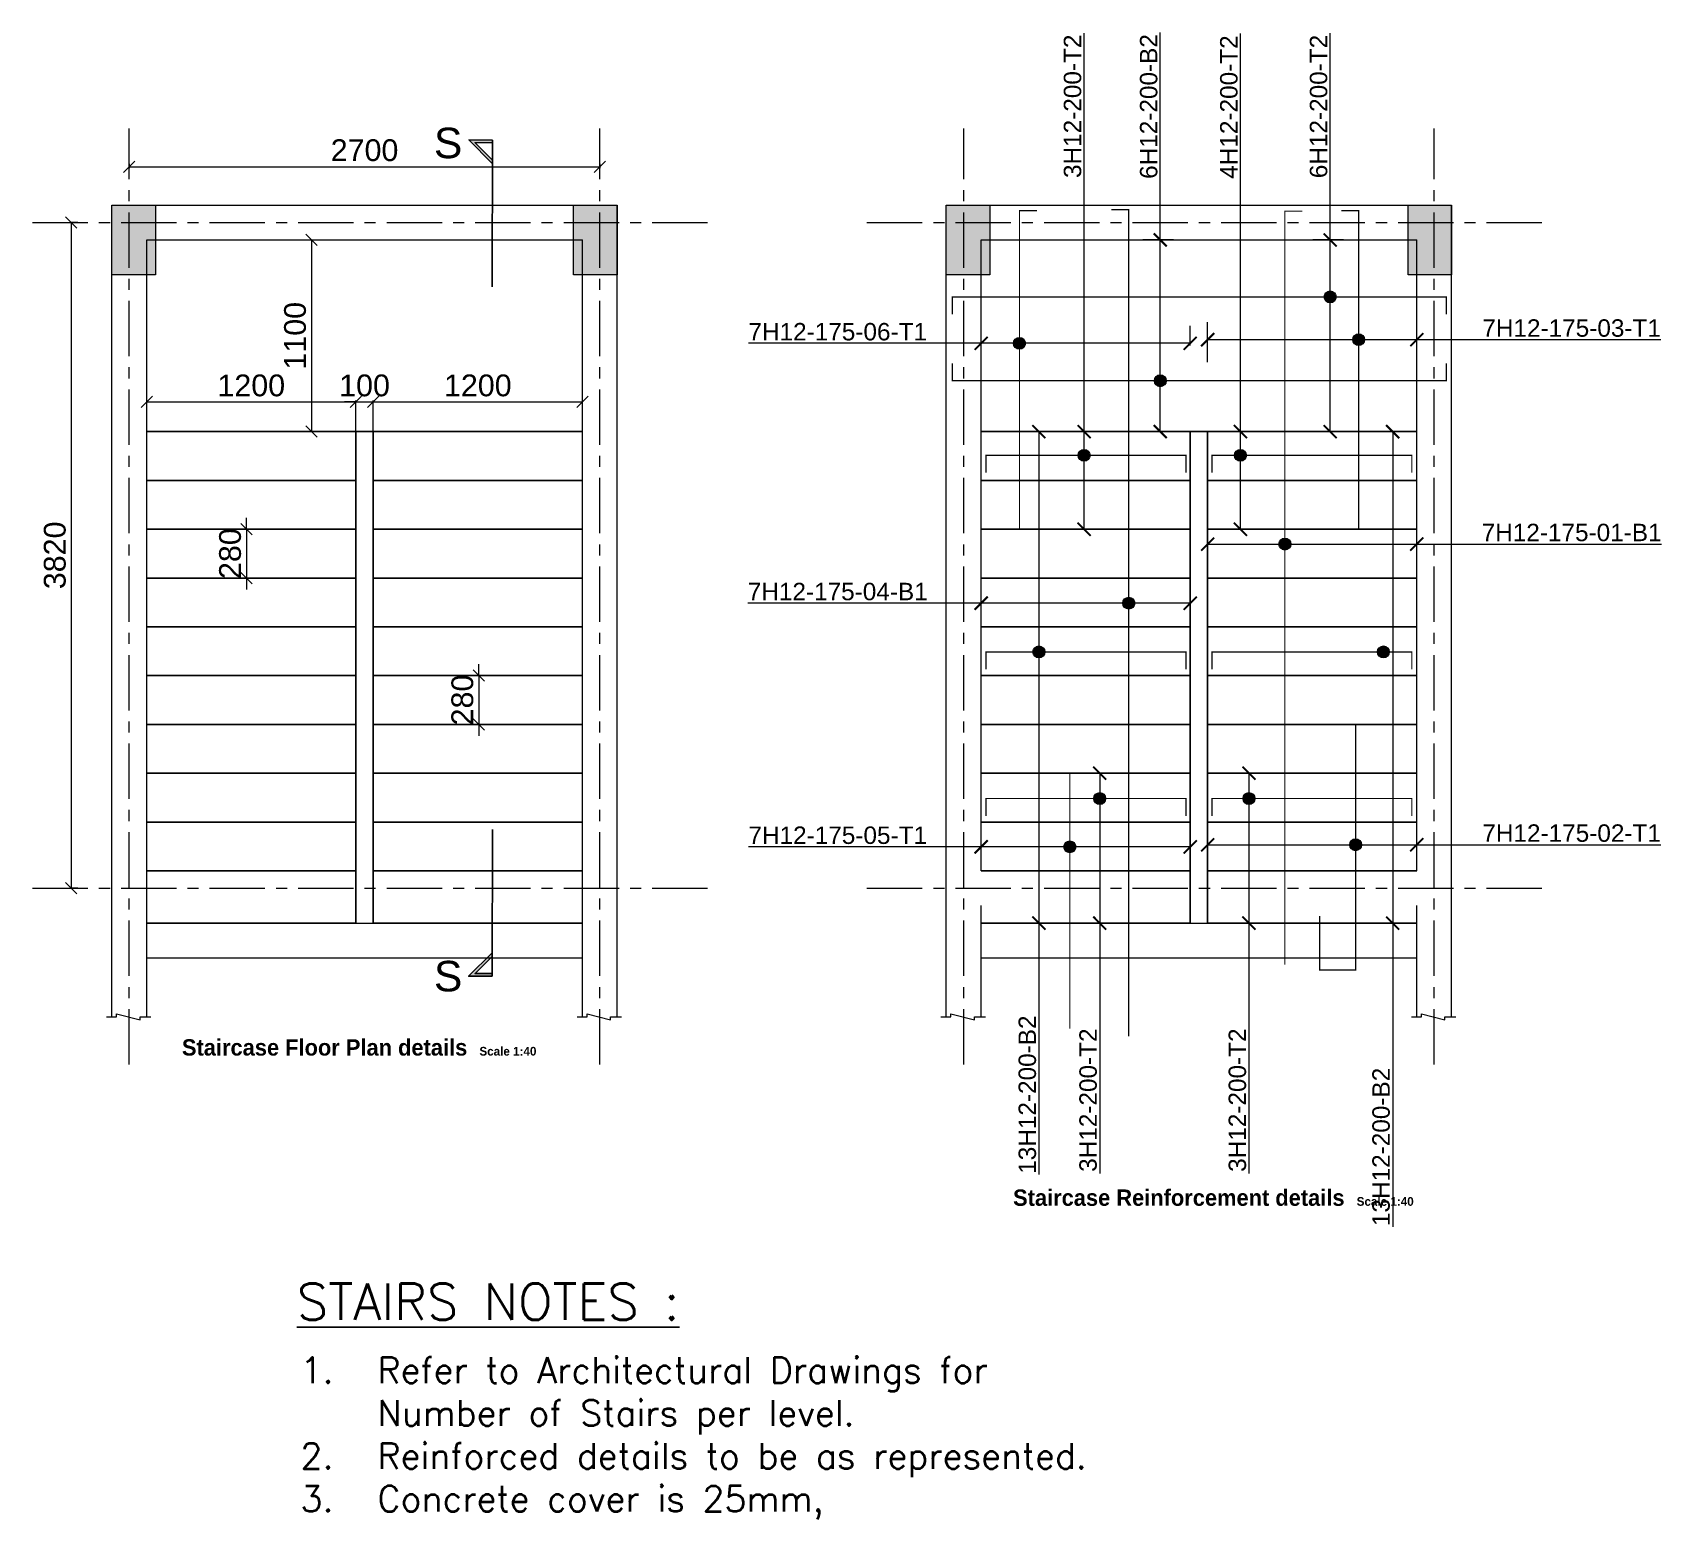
# Model space of a CAD drawing. Header units: inches. Extents: x 8090494 to 8126317, y -6397372 to -6376362.
# Drawn here: x 8116970 to 8126317, y -6395606 to -6387074 of the extents above; entities that cross this region are included whole.
import ezdxf

# ---------------------------------------------------------------- set-up
doc = ezdxf.new("R2010")
doc.units = ezdxf.units.IN
doc.header["$MEASUREMENT"] = 0
doc.linetypes.add('CENTER', pattern=[50.8, 31.75, -6.35, 6.35, -6.35])
doc.linetypes.add('CENTER2', pattern=[28.575, 19.05, -3.175, 3.175, -3.175])
doc.layers.add('02', color=3, linetype='Continuous')
for name, color, linetype, lineweight in [('Axis', 251, 'CENTER2', 0), ('Beam', 4, 'Continuous', 20), ('Column', 1, 'Continuous', 0), ('Dim', 5, 'Continuous', 0), ('Foundation', 7, 'Continuous', 25), ('Lebeling', 4, 'Continuous', 15), ('Reinforcement', 3, 'Continuous', 35), ('Text', 2, 'Continuous', 15), ('Walling', 2, 'Continuous', 25)]:
    doc.layers.add(name, color=color, linetype=linetype, lineweight=lineweight)
doc.styles.add('Arial', font='arial.ttf')
doc.styles.add('beams', font='sanss___.ttf', dxfattribs={"height": 100})
doc.styles.add('RD', font='ROMANS.SHX')
doc.styles.get("Standard").update_dxf_attribs({"font": 'arial.ttf'})
doc.styles.add('TIS', font='cordia.shx', dxfattribs={"width": 0.8})
doc.dimstyles.new('100', dxfattribs={"dimtxt": 175, "dimasz": 110, "dimexe": 100, "dimexo": 50, "dimgap": 75, "dimtad": 1, "dimdec": 0, "dimzin": 0, "dimdsep": 46, "dimtxsty": 'Arial', "dimcen": 0.09, "dimclrd": 7, "dimclre": 7, "dimclrt": 7, "dimadec": 0, "dimazin": 0, "dimtfac": 1, "dimtdec": 0, "dimtofl": 0, "dimtmove": 0, "dimatfit": 3, "dimfxl": 1, "dimtolj": 1, "dimtzin": 0, "dimlwd": 13, "dimlwe": 13, "dimarcsym": 0})
doc.dimstyles.new('A- BOLT', dxfattribs={"dimtxt": 28, "dimasz": 20, "dimexe": 8, "dimexo": 4, "dimgap": 5, "dimtad": 1, "dimdec": 0, "dimzin": 9, "dimtxsty": 'TIS', "dimcen": 2.5, "dimclrd": 5, "dimclre": 5, "dimclrt": 34, "dimadec": 0, "dimazin": 0, "dimtfac": 1, "dimtdec": 0, "dimtix": 1, "dimtmove": 0, "dimatfit": 3, "dimfxl": 1, "dimarcsym": 0})

# ---------------------------------------------------------------- blocks, each defined once
blk = doc.blocks.new('_OBLIQUE')
at = {"color": 0, "linetype": 'ByBlock'}
blk.add_line((-0.5, -0.5), (0.5, 0.5), dxfattribs=at)
blk = doc.blocks.new('*D229')
at = {"layer": 'Defpoints', "color": 0, "transparency": 16777216}
for p in [(8118526.4, -6388263.9), (8118526.4, -6389363.9), (8118570.1, -6389363.9)]:
    blk.add_point(p, dxfattribs=at)
at = {"layer": 'Dim', "color": 252, "lineweight": 5, "transparency": 16777216}
for p, q in [((8118530.4, -6388263.9), (8118578.1, -6388263.9)), ((8118570.1, -6388263.9), (8118570.1, -6389363.9)), ((8118530.4, -6389363.9), (8118578.1, -6389363.9))]:
    blk.add_line(p, q, dxfattribs=at)
at = {"layer": 'Dim', "color": 252, "lineweight": 5, "transparency": 16777216, "xscale": 65, "yscale": 65, "zscale": 65}
for p, rotation in [((8118570.1, -6388263.9), 90), ((8118570.1, -6389363.9), 270)]:
    blk.add_blockref('_OBLIQUE', p, dxfattribs=dict(at, rotation=rotation))
at = {"layer": 'Dim', "color": 156, "lineweight": 15, "transparency": 16777216, "insert": (8118476.3, -6388813.9), "char_height": 125, "attachment_point": 5, "rotation": 90}
blk.add_mtext('1100', dxfattribs=at)
blk = doc.blocks.new('*D253')
at = {"layer": 'Defpoints', "color": 0, "transparency": 16777216}
for p in [(8117524.6, -6387822.7), (8120224.6, -6387822.7), (8120224.6, -6387843.7)]:
    blk.add_point(p, dxfattribs=at)
at = {"layer": 'Dim', "color": 252, "lineweight": 5, "transparency": 16777216}
for p, q in [((8117524.6, -6387826.7), (8117524.6, -6387851.7)), ((8117524.6, -6387843.7), (8120224.6, -6387843.7)), ((8120224.6, -6387826.7), (8120224.6, -6387851.7))]:
    blk.add_line(p, q, dxfattribs=at)
at = {"layer": 'Dim', "color": 252, "lineweight": 5, "transparency": 16777216, "xscale": 65, "yscale": 65, "zscale": 65, "rotation": 180}
blk.add_blockref('_OBLIQUE', (8117524.6, -6387843.7), dxfattribs=at)
at = {"layer": 'Dim', "color": 252, "lineweight": 5, "transparency": 16777216, "xscale": 65, "yscale": 65, "zscale": 65}
blk.add_blockref('_OBLIQUE', (8120224.6, -6387843.7), dxfattribs=at)
at = {"layer": 'Dim', "color": 156, "lineweight": 15, "transparency": 16777216, "insert": (8118874.6, -6387749.8), "char_height": 125, "attachment_point": 5}
blk.add_mtext('2700', dxfattribs=at)
blk = doc.blocks.new('*D254')
at = {"layer": 'Defpoints', "color": 0, "transparency": 16777216}
for p in [(8117233.6, -6388163.9), (8117191.6, -6391983.9), (8117233.6, -6391983.9)]:
    blk.add_point(p, dxfattribs=at)
at = {"layer": 'Dim', "color": 252, "lineweight": 5, "transparency": 16777216}
for p, q in [((8117229.6, -6388163.9), (8117183.6, -6388163.9)), ((8117191.6, -6388163.9), (8117191.6, -6391983.9)), ((8117229.6, -6391983.9), (8117183.6, -6391983.9))]:
    blk.add_line(p, q, dxfattribs=at)
at = {"layer": 'Dim', "color": 252, "lineweight": 5, "transparency": 16777216, "xscale": 65, "yscale": 65, "zscale": 65}
for p, rotation in [((8117191.6, -6388163.9), 90), ((8117191.6, -6391983.9), 270)]:
    blk.add_blockref('_OBLIQUE', p, dxfattribs=dict(at, rotation=rotation))
at = {"layer": 'Dim', "color": 156, "lineweight": 15, "transparency": 16777216, "insert": (8117097.7, -6390073.9), "char_height": 125, "attachment_point": 5, "rotation": 90}
blk.add_mtext('3820', dxfattribs=at)
blk = doc.blocks.new('*D255')
at = {"layer": 'Defpoints', "color": 0, "transparency": 16777216}
for p in [(8118224.6, -6389923.9), (8118197.3, -6390203.9), (8118224.6, -6390203.9)]:
    blk.add_point(p, dxfattribs=at)
at = {"layer": 'Dim', "color": 252, "lineweight": 5, "transparency": 16777216}
for p, q in [((8118220.6, -6389923.9), (8118189.3, -6389923.9)), ((8118197.3, -6389923.9), (8118197.3, -6389858.9)), ((8118197.3, -6389923.9), (8118197.3, -6390203.9)), ((8118220.6, -6390203.9), (8118189.3, -6390203.9)), ((8118197.3, -6390203.9), (8118197.3, -6390268.9))]:
    blk.add_line(p, q, dxfattribs=at)
at = {"layer": 'Dim', "color": 252, "lineweight": 5, "transparency": 16777216, "xscale": 65, "yscale": 65, "zscale": 65}
for p, rotation in [((8118197.3, -6389923.9), 270), ((8118197.3, -6390203.9), 90)]:
    blk.add_blockref('_OBLIQUE', p, dxfattribs=dict(at, rotation=rotation))
at = {"layer": 'Dim', "color": 156, "lineweight": 15, "transparency": 16777216, "insert": (8118103.5, -6390063.9), "char_height": 125, "attachment_point": 5, "rotation": 90}
blk.add_mtext('280', dxfattribs=at)
blk = doc.blocks.new('*D256')
at = {"layer": 'Defpoints', "color": 0, "transparency": 16777216}
for p in [(8119524.6, -6390763.9), (8119524.6, -6391043.9), (8119530.2, -6391043.9)]:
    blk.add_point(p, dxfattribs=at)
at = {"layer": 'Dim', "color": 252, "lineweight": 5, "transparency": 16777216}
for p, q in [((8119528.6, -6390763.9), (8119538.2, -6390763.9)), ((8119530.2, -6390763.9), (8119530.2, -6390698.9)), ((8119530.2, -6390763.9), (8119530.2, -6391043.9)), ((8119528.6, -6391043.9), (8119538.2, -6391043.9)), ((8119530.2, -6391043.9), (8119530.2, -6391108.9))]:
    blk.add_line(p, q, dxfattribs=at)
at = {"layer": 'Dim', "color": 252, "lineweight": 5, "transparency": 16777216, "xscale": 65, "yscale": 65, "zscale": 65}
for p, rotation in [((8119530.2, -6390763.9), 270), ((8119530.2, -6391043.9), 90)]:
    blk.add_blockref('_OBLIQUE', p, dxfattribs=dict(at, rotation=rotation))
at = {"layer": 'Dim', "color": 156, "lineweight": 15, "transparency": 16777216, "insert": (8119436.4, -6390903.9), "char_height": 125, "attachment_point": 5, "rotation": 90}
blk.add_mtext('280', dxfattribs=at)
blk = doc.blocks.new('_ArchTick')
at = {"color": 0, "linetype": 'ByBlock', "const_width": 0.15}
blk.add_lwpolyline([(-0.5, -0.5), (0.5, 0.5)], dxfattribs=at)
blk = doc.blocks.new('*D230')
at = {"layer": 'Defpoints', "color": 0, "transparency": 16777216}
for p in [(8124912.8, -6388836.1), (8123712.8, -6389016.1), (8124912.8, -6389016.1)]:
    blk.add_point(p, dxfattribs=at)
at = {"layer": 'Lebeling', "color": 5, "lineweight": 13, "transparency": 16777216}
for p, q in [((8123712.8, -6388966.1), (8123712.8, -6388736.1)), ((8124912.8, -6388966.1), (8124912.8, -6388736.1)), ((8123712.8, -6388836.1), (8124912.8, -6388836.1)), ((8124912.8, -6388836.1), (8126312.8, -6388836.1))]:
    blk.add_line(p, q, dxfattribs=at)
at = {"layer": 'Lebeling', "color": 5, "lineweight": 13, "transparency": 16777216, "xscale": 75, "yscale": 75, "zscale": 75, "rotation": 180}
blk.add_blockref('_ArchTick', (8123712.8, -6388836.1), dxfattribs=at)
at = {"layer": 'Lebeling', "color": 5, "lineweight": 13, "transparency": 16777216, "xscale": 75, "yscale": 75, "zscale": 75}
blk.add_blockref('_ArchTick', (8124912.8, -6388836.1), dxfattribs=at)
at = {"layer": 'Lebeling', "color": 5, "transparency": 16777216, "insert": (8125801.4, -6388770.1), "char_height": 100, "attachment_point": 5, "style": 'Arial'}
blk.add_mtext('\\A1;7H12-175-03-T1', dxfattribs=at)
blk = doc.blocks.new('*D231')
at = {"layer": 'Defpoints', "color": 0, "transparency": 16777216}
for p in [(8124912.8, -6390009.3), (8123712.8, -6390189.3), (8124912.8, -6390189.3)]:
    blk.add_point(p, dxfattribs=at)
at = {"layer": 'Lebeling', "color": 5, "lineweight": 13, "transparency": 16777216}
for p, q in [((8123712.8, -6390139.3), (8123712.8, -6389909.3)), ((8124912.8, -6390139.3), (8124912.8, -6389909.3)), ((8123712.8, -6390009.3), (8124912.8, -6390009.3)), ((8124912.8, -6390009.3), (8126316.7, -6390009.3))]:
    blk.add_line(p, q, dxfattribs=at)
at = {"layer": 'Lebeling', "color": 5, "lineweight": 13, "transparency": 16777216, "xscale": 75, "yscale": 75, "zscale": 75, "rotation": 180}
blk.add_blockref('_ArchTick', (8123712.8, -6390009.3), dxfattribs=at)
at = {"layer": 'Lebeling', "color": 5, "lineweight": 13, "transparency": 16777216, "xscale": 75, "yscale": 75, "zscale": 75}
blk.add_blockref('_ArchTick', (8124912.8, -6390009.3), dxfattribs=at)
at = {"layer": 'Lebeling', "color": 5, "transparency": 16777216, "insert": (8125801.4, -6389943.2), "char_height": 100, "attachment_point": 5, "style": 'Arial'}
blk.add_mtext('\\A1;7H12-175-01-B1', dxfattribs=at)
blk = doc.blocks.new('*D232')
at = {"layer": 'Defpoints', "color": 0, "transparency": 16777216}
for p in [(8124912.8, -6391734.3), (8123712.8, -6391914.2), (8124912.8, -6391914.2)]:
    blk.add_point(p, dxfattribs=at)
at = {"layer": 'Lebeling', "color": 5, "lineweight": 13, "transparency": 16777216}
for p, q in [((8123712.8, -6391864.2), (8123712.8, -6391634.3)), ((8124912.8, -6391864.2), (8124912.8, -6391634.3)), ((8123712.8, -6391734.3), (8124912.8, -6391734.3)), ((8124912.8, -6391734.3), (8126312.8, -6391734.3))]:
    blk.add_line(p, q, dxfattribs=at)
at = {"layer": 'Lebeling', "color": 5, "lineweight": 13, "transparency": 16777216, "xscale": 75, "yscale": 75, "zscale": 75, "rotation": 180}
blk.add_blockref('_ArchTick', (8123712.8, -6391734.3), dxfattribs=at)
at = {"layer": 'Lebeling', "color": 5, "lineweight": 13, "transparency": 16777216, "xscale": 75, "yscale": 75, "zscale": 75}
blk.add_blockref('_ArchTick', (8124912.8, -6391734.3), dxfattribs=at)
at = {"layer": 'Lebeling', "color": 5, "transparency": 16777216, "insert": (8125801.4, -6391668.2), "char_height": 100, "attachment_point": 5, "style": 'Arial'}
blk.add_mtext('\\A1;7H12-175-02-T1', dxfattribs=at)
blk = doc.blocks.new('*D257')
at = {"layer": 'Defpoints', "color": 0, "transparency": 16777216}
for p in [(8118824.6, -6389193.3), (8117624.6, -6389363.9), (8118824.6, -6389363.9)]:
    blk.add_point(p, dxfattribs=at)
at = {"layer": 'Dim', "color": 252, "lineweight": 5, "transparency": 16777216}
for p, q in [((8117624.6, -6389359.9), (8117624.6, -6389185.3)), ((8117624.6, -6389193.3), (8118824.6, -6389193.3)), ((8118824.6, -6389359.9), (8118824.6, -6389185.3))]:
    blk.add_line(p, q, dxfattribs=at)
at = {"layer": 'Dim', "color": 252, "lineweight": 5, "transparency": 16777216, "xscale": 65, "yscale": 65, "zscale": 65, "rotation": 180}
blk.add_blockref('_OBLIQUE', (8117624.6, -6389193.3), dxfattribs=at)
at = {"layer": 'Dim', "color": 252, "lineweight": 5, "transparency": 16777216, "xscale": 65, "yscale": 65, "zscale": 65}
blk.add_blockref('_OBLIQUE', (8118824.6, -6389193.3), dxfattribs=at)
at = {"layer": 'Dim', "color": 156, "lineweight": 15, "transparency": 16777216, "insert": (8118224.6, -6389099.5), "char_height": 125, "attachment_point": 5}
blk.add_mtext('1200', dxfattribs=at)
blk = doc.blocks.new('*D258')
at = {"layer": 'Defpoints', "color": 0, "transparency": 16777216}
for p in [(8118924.6, -6389193.3), (8118824.6, -6389363.9), (8118924.6, -6389363.9)]:
    blk.add_point(p, dxfattribs=at)
at = {"layer": 'Dim', "color": 252, "lineweight": 5, "transparency": 16777216}
for p, q in [((8118824.6, -6389193.3), (8118759.6, -6389193.3)), ((8118824.6, -6389359.9), (8118824.6, -6389185.3)), ((8118824.6, -6389193.3), (8118924.6, -6389193.3)), ((8118924.6, -6389359.9), (8118924.6, -6389185.3)), ((8118924.6, -6389193.3), (8118989.6, -6389193.3))]:
    blk.add_line(p, q, dxfattribs=at)
at = {"layer": 'Dim', "color": 252, "lineweight": 5, "transparency": 16777216, "xscale": 65, "yscale": 65, "zscale": 65}
blk.add_blockref('_OBLIQUE', (8118824.6, -6389193.3), dxfattribs=at)
at = {"layer": 'Dim', "color": 252, "lineweight": 5, "transparency": 16777216, "xscale": 65, "yscale": 65, "zscale": 65, "rotation": 180}
blk.add_blockref('_OBLIQUE', (8118924.6, -6389193.3), dxfattribs=at)
at = {"layer": 'Dim', "color": 156, "lineweight": 25, "transparency": 16777216, "insert": (8118874.6, -6389099.5), "char_height": 125, "attachment_point": 5}
blk.add_mtext('100', dxfattribs=at)
blk = doc.blocks.new('*D259')
at = {"layer": 'Defpoints', "color": 0, "transparency": 16777216}
for p in [(8120124.6, -6389193.3), (8118924.6, -6389363.9), (8120124.6, -6389363.9)]:
    blk.add_point(p, dxfattribs=at)
at = {"layer": 'Dim', "color": 252, "lineweight": 5, "transparency": 16777216}
for p, q in [((8118924.6, -6389359.9), (8118924.6, -6389185.3)), ((8118924.6, -6389193.3), (8120124.6, -6389193.3)), ((8120124.6, -6389359.9), (8120124.6, -6389185.3))]:
    blk.add_line(p, q, dxfattribs=at)
at = {"layer": 'Dim', "color": 252, "lineweight": 5, "transparency": 16777216, "xscale": 65, "yscale": 65, "zscale": 65, "rotation": 180}
blk.add_blockref('_OBLIQUE', (8118924.6, -6389193.3), dxfattribs=at)
at = {"layer": 'Dim', "color": 252, "lineweight": 5, "transparency": 16777216, "xscale": 65, "yscale": 65, "zscale": 65}
blk.add_blockref('_OBLIQUE', (8120124.6, -6389193.3), dxfattribs=at)
at = {"layer": 'Dim', "color": 156, "lineweight": 25, "transparency": 16777216, "insert": (8119524.6, -6389099.5), "char_height": 125, "attachment_point": 5}
blk.add_mtext('1200', dxfattribs=at)
blk = doc.blocks.new('*D233')
at = {"layer": 'Defpoints', "color": 0, "transparency": 16777216}
for p in [(8122412.8, -6390348.2), (8122412.8, -6390410.6), (8123612.8, -6390410.6)]:
    blk.add_point(p, dxfattribs=at)
at = {"layer": 'Lebeling', "color": 5, "lineweight": 13, "transparency": 16777216}
for p, q in [((8122412.8, -6390360.6), (8122412.8, -6390248.2)), ((8123612.8, -6390360.6), (8123612.8, -6390248.2)), ((8122412.8, -6390348.2), (8121074.7, -6390348.2)), ((8123612.8, -6390348.2), (8122412.8, -6390348.2))]:
    blk.add_line(p, q, dxfattribs=at)
at = {"layer": 'Lebeling', "color": 5, "lineweight": 13, "transparency": 16777216, "xscale": 75, "yscale": 75, "zscale": 75, "rotation": 180}
blk.add_blockref('_ArchTick', (8122412.8, -6390348.2), dxfattribs=at)
at = {"layer": 'Lebeling', "color": 5, "lineweight": 13, "transparency": 16777216, "xscale": 75, "yscale": 75, "zscale": 75}
blk.add_blockref('_ArchTick', (8123612.8, -6390348.2), dxfattribs=at)
at = {"layer": 'Lebeling', "color": 5, "transparency": 16777216, "insert": (8121590, -6390282.1), "char_height": 100, "attachment_point": 5, "style": 'Arial'}
blk.add_mtext('\\A1;7H12-175-04-B1', dxfattribs=at)
blk = doc.blocks.new('*D234')
at = {"layer": 'Defpoints', "color": 0, "transparency": 16777216}
for p in [(8122412.8, -6391746.4), (8122412.8, -6391808.8), (8123612.8, -6391808.8)]:
    blk.add_point(p, dxfattribs=at)
at = {"layer": 'Lebeling', "color": 5, "lineweight": 13, "transparency": 16777216}
for p, q in [((8122412.8, -6391758.8), (8122412.8, -6391646.4)), ((8123612.8, -6391758.8), (8123612.8, -6391646.4)), ((8122412.8, -6391746.4), (8121078.6, -6391746.4)), ((8123612.8, -6391746.4), (8122412.8, -6391746.4))]:
    blk.add_line(p, q, dxfattribs=at)
at = {"layer": 'Lebeling', "color": 5, "lineweight": 13, "transparency": 16777216, "xscale": 75, "yscale": 75, "zscale": 75, "rotation": 180}
blk.add_blockref('_ArchTick', (8122412.8, -6391746.4), dxfattribs=at)
at = {"layer": 'Lebeling', "color": 5, "lineweight": 13, "transparency": 16777216, "xscale": 75, "yscale": 75, "zscale": 75}
blk.add_blockref('_ArchTick', (8123612.8, -6391746.4), dxfattribs=at)
at = {"layer": 'Lebeling', "color": 5, "transparency": 16777216, "insert": (8121590, -6391680.4), "char_height": 100, "attachment_point": 5, "style": 'Arial'}
blk.add_mtext('\\A1;7H12-175-05-T1', dxfattribs=at)
blk = doc.blocks.new('*D235')
at = {"layer": 'Defpoints', "color": 0, "transparency": 16777216}
for p in [(8122412.8, -6388857.2), (8122412.8, -6388919.6), (8123612.8, -6388919.6)]:
    blk.add_point(p, dxfattribs=at)
at = {"layer": 'Lebeling', "color": 5, "lineweight": 13, "transparency": 16777216}
for p, q in [((8122412.8, -6388869.6), (8122412.8, -6388757.2)), ((8123612.8, -6388869.6), (8123612.8, -6388757.2)), ((8122412.8, -6388857.2), (8121078.6, -6388857.2)), ((8123612.8, -6388857.2), (8122412.8, -6388857.2))]:
    blk.add_line(p, q, dxfattribs=at)
at = {"layer": 'Lebeling', "color": 5, "lineweight": 13, "transparency": 16777216, "xscale": 75, "yscale": 75, "zscale": 75, "rotation": 180}
blk.add_blockref('_ArchTick', (8122412.8, -6388857.2), dxfattribs=at)
at = {"layer": 'Lebeling', "color": 5, "lineweight": 13, "transparency": 16777216, "xscale": 75, "yscale": 75, "zscale": 75}
blk.add_blockref('_ArchTick', (8123612.8, -6388857.2), dxfattribs=at)
at = {"layer": 'Lebeling', "color": 5, "transparency": 16777216, "insert": (8121590, -6388791.1), "char_height": 100, "attachment_point": 5, "style": 'Arial'}
blk.add_mtext('\\A1;7H12-175-06-T1', dxfattribs=at)
blk = doc.blocks.new('*D236')
at = {"layer": 'Defpoints', "color": 0, "transparency": 16777216}
for p in [(8123440.9, -6388263.9), (8123566.8, -6388263.9), (8123566.8, -6389363.9)]:
    blk.add_point(p, dxfattribs=at)
at = {"layer": 'Lebeling', "color": 5, "lineweight": 13, "transparency": 16777216}
for p, q in [((8123440.9, -6388263.9), (8123440.9, -6387074.2)), ((8123516.8, -6388263.9), (8123340.9, -6388263.9)), ((8123440.9, -6389363.9), (8123440.9, -6388263.9)), ((8123516.8, -6389363.9), (8123340.9, -6389363.9))]:
    blk.add_line(p, q, dxfattribs=at)
at = {"layer": 'Lebeling', "color": 5, "lineweight": 13, "transparency": 16777216, "xscale": 75, "yscale": 75, "zscale": 75}
for p, rotation in [((8123440.9, -6388263.9), 90), ((8123440.9, -6389363.9), 270)]:
    blk.add_blockref('_ArchTick', p, dxfattribs=dict(at, rotation=rotation))
at = {"layer": 'Lebeling', "color": 5, "transparency": 16777216, "insert": (8123374.8, -6387498.3), "char_height": 100, "attachment_point": 5, "rotation": 90, "style": 'Arial'}
blk.add_mtext('\\A1;6H12-200-B2', dxfattribs=at)
blk = doc.blocks.new('*D237')
at = {"layer": 'Defpoints', "color": 0, "transparency": 16777216}
for p in [(8124415.8, -6388263.9), (8124541.7, -6388263.9), (8124541.7, -6389363.9)]:
    blk.add_point(p, dxfattribs=at)
at = {"layer": 'Lebeling', "color": 5, "lineweight": 13, "transparency": 16777216}
for p, q in [((8124415.8, -6388263.9), (8124415.8, -6387078.1)), ((8124491.7, -6388263.9), (8124315.8, -6388263.9)), ((8124415.8, -6389363.9), (8124415.8, -6388263.9)), ((8124491.7, -6389363.9), (8124315.8, -6389363.9))]:
    blk.add_line(p, q, dxfattribs=at)
at = {"layer": 'Lebeling', "color": 5, "lineweight": 13, "transparency": 16777216, "xscale": 75, "yscale": 75, "zscale": 75}
for p, rotation in [((8124415.8, -6388263.9), 90), ((8124415.8, -6389363.9), 270)]:
    blk.add_blockref('_ArchTick', p, dxfattribs=dict(at, rotation=rotation))
at = {"layer": 'Lebeling', "color": 5, "transparency": 16777216, "insert": (8124349.8, -6387498.3), "char_height": 100, "attachment_point": 5, "rotation": 90, "style": 'Arial'}
blk.add_mtext('\\A1;6H12-200-T2', dxfattribs=at)
blk = doc.blocks.new('*D238')
at = {"layer": 'Defpoints', "color": 0, "transparency": 16777216}
for p in [(8123900.9, -6389363.9), (8123915.4, -6389363.9), (8123915.4, -6389923.9)]:
    blk.add_point(p, dxfattribs=at)
at = {"layer": 'Lebeling', "color": 5, "lineweight": 13, "transparency": 16777216}
for p, q in [((8123900.9, -6389363.9), (8123900.9, -6387079.5)), ((8123865.4, -6389363.9), (8123800.9, -6389363.9)), ((8123900.9, -6389923.9), (8123900.9, -6389363.9)), ((8123865.4, -6389923.9), (8123800.9, -6389923.9))]:
    blk.add_line(p, q, dxfattribs=at)
at = {"layer": 'Lebeling', "color": 5, "lineweight": 13, "transparency": 16777216, "xscale": 75, "yscale": 75, "zscale": 75}
for p, rotation in [((8123900.9, -6389363.9), 90), ((8123900.9, -6389923.9), 270)]:
    blk.add_blockref('_ArchTick', p, dxfattribs=dict(at, rotation=rotation))
at = {"layer": 'Lebeling', "color": 5, "transparency": 16777216, "insert": (8123834.8, -6387501.5), "char_height": 100, "attachment_point": 5, "rotation": 90, "style": 'Arial'}
blk.add_mtext('\\A1;4H12-200-T2', dxfattribs=at)
blk = doc.blocks.new('*D239')
at = {"layer": 'Defpoints', "color": 0, "transparency": 16777216}
for p in [(8123003.9, -6389363.9), (8123018.3, -6389363.9), (8123018.3, -6389923.9)]:
    blk.add_point(p, dxfattribs=at)
at = {"layer": 'Lebeling', "color": 5, "lineweight": 13, "transparency": 16777216}
for p, q in [((8123003.9, -6389363.9), (8123003.9, -6387077.1)), ((8122968.3, -6389363.9), (8122903.9, -6389363.9)), ((8123003.9, -6389923.9), (8123003.9, -6389363.9)), ((8122968.3, -6389923.9), (8122903.9, -6389923.9))]:
    blk.add_line(p, q, dxfattribs=at)
at = {"layer": 'Lebeling', "color": 5, "lineweight": 13, "transparency": 16777216, "xscale": 75, "yscale": 75, "zscale": 75}
for p, rotation in [((8123003.9, -6389363.9), 90), ((8123003.9, -6389923.9), 270)]:
    blk.add_blockref('_ArchTick', p, dxfattribs=dict(at, rotation=rotation))
at = {"layer": 'Lebeling', "color": 5, "transparency": 16777216, "insert": (8122937.8, -6387497.1), "char_height": 100, "attachment_point": 5, "rotation": 90, "style": 'Arial'}
blk.add_mtext('\\A1;3H12-200-T2', dxfattribs=at)
blk = doc.blocks.new('*D240')
at = {"layer": 'Defpoints', "color": 0, "transparency": 16777216}
for p in [(8122761.5, -6389363.9), (8122744.4, -6392183.9), (8122761.5, -6392183.9)]:
    blk.add_point(p, dxfattribs=at)
at = {"layer": 'Lebeling', "color": 5, "lineweight": 13, "transparency": 16777216}
for p, q in [((8122711.5, -6389363.9), (8122644.4, -6389363.9)), ((8122744.4, -6389363.9), (8122744.4, -6392183.9)), ((8122711.5, -6392183.9), (8122644.4, -6392183.9)), ((8122744.4, -6392183.9), (8122744.4, -6393626.3))]:
    blk.add_line(p, q, dxfattribs=at)
at = {"layer": 'Lebeling', "color": 5, "lineweight": 13, "transparency": 16777216, "xscale": 75, "yscale": 75, "zscale": 75}
for p, rotation in [((8122744.4, -6389363.9), 90), ((8122744.4, -6392183.9), 270)]:
    blk.add_blockref('_ArchTick', p, dxfattribs=dict(at, rotation=rotation))
at = {"layer": 'Lebeling', "color": 5, "transparency": 16777216, "insert": (8122678.4, -6393168.2), "char_height": 100, "attachment_point": 5, "rotation": 90, "style": 'Arial'}
blk.add_mtext('\\A1;13H12-200-B2', dxfattribs=at)
blk = doc.blocks.new('*D241')
at = {"layer": 'Defpoints', "color": 0, "transparency": 16777216}
for p in [(8124738.3, -6389363.9), (8124715.1, -6392183.9), (8124774.5, -6392183.9)]:
    blk.add_point(p, dxfattribs=at)
at = {"layer": 'Lebeling', "color": 5, "lineweight": 13, "transparency": 16777216}
for p, q in [((8124774.5, -6389363.9), (8124774.5, -6392183.9)), ((8124788.3, -6389363.9), (8124874.5, -6389363.9)), ((8124765.1, -6392183.9), (8124874.5, -6392183.9)), ((8124774.5, -6392183.9), (8124774.5, -6393926.3))]:
    blk.add_line(p, q, dxfattribs=at)
at = {"layer": 'Lebeling', "color": 5, "lineweight": 13, "transparency": 16777216, "xscale": 75, "yscale": 75, "zscale": 75}
for p, rotation in [((8124774.5, -6389363.9), 90), ((8124774.5, -6392183.9), 270)]:
    blk.add_blockref('_ArchTick', p, dxfattribs=dict(at, rotation=rotation))
at = {"layer": 'Lebeling', "color": 5, "transparency": 16777216, "insert": (8124708.4, -6393468.2), "char_height": 100, "attachment_point": 5, "rotation": 90, "style": 'Arial'}
blk.add_mtext('\\A1;13H12-200-B2', dxfattribs=at)
blk = doc.blocks.new('*D260')
at = {"layer": 'Defpoints', "color": 0, "transparency": 16777216}
for p in [(8123112.9, -6391323.9), (8123093.3, -6392183.9), (8123112.9, -6392183.9)]:
    blk.add_point(p, dxfattribs=at)
at = {"layer": 'Lebeling', "color": 5, "lineweight": 13, "transparency": 16777216}
for p, q in [((8123062.9, -6391323.9), (8122993.3, -6391323.9)), ((8123093.3, -6391323.9), (8123093.3, -6392183.9)), ((8123062.9, -6392183.9), (8122993.3, -6392183.9)), ((8123093.3, -6392183.9), (8123093.3, -6393619.8))]:
    blk.add_line(p, q, dxfattribs=at)
at = {"layer": 'Lebeling', "color": 5, "lineweight": 13, "transparency": 16777216, "xscale": 75, "yscale": 75, "zscale": 75}
for p, rotation in [((8123093.3, -6391323.9), 90), ((8123093.3, -6392183.9), 270)]:
    blk.add_blockref('_ArchTick', p, dxfattribs=dict(at, rotation=rotation))
at = {"layer": 'Lebeling', "color": 5, "transparency": 16777216, "insert": (8123027.2, -6393199.8), "char_height": 100, "attachment_point": 5, "rotation": 90, "style": 'Arial'}
blk.add_mtext('\\A1;3H12-200-T2', dxfattribs=at)
blk = doc.blocks.new('*D242')
at = {"layer": 'Defpoints', "color": 0, "transparency": 16777216}
for p in [(8123969.5, -6391323.9), (8123949.9, -6392183.9), (8123969.5, -6392183.9)]:
    blk.add_point(p, dxfattribs=at)
at = {"layer": 'Lebeling', "color": 5, "lineweight": 13, "transparency": 16777216}
for p, q in [((8123919.5, -6391323.9), (8123849.9, -6391323.9)), ((8123949.9, -6391323.9), (8123949.9, -6392183.9)), ((8123919.5, -6392183.9), (8123849.9, -6392183.9)), ((8123949.9, -6392183.9), (8123949.9, -6393619.8))]:
    blk.add_line(p, q, dxfattribs=at)
at = {"layer": 'Lebeling', "color": 5, "lineweight": 13, "transparency": 16777216, "xscale": 75, "yscale": 75, "zscale": 75}
for p, rotation in [((8123949.9, -6391323.9), 90), ((8123949.9, -6392183.9), 270)]:
    blk.add_blockref('_ArchTick', p, dxfattribs=dict(at, rotation=rotation))
at = {"layer": 'Lebeling', "color": 5, "transparency": 16777216, "insert": (8123883.8, -6393199.8), "char_height": 100, "attachment_point": 5, "rotation": 90, "style": 'Arial'}
blk.add_mtext('\\A1;3H12-200-T2', dxfattribs=at)

msp = doc.modelspace()

# ---------------------------------------------------------------- hatches: boundary and pattern name
at = {"lineweight": 18, "transparency": 33554687}
h = msp.add_hatch(color=7, dxfattribs=at)
h.dxf.hatch_style = 1
h.paths.add_polyline_path([(8124450, -6388590.9, 1), (8124381.7, -6388590.9, 1)])
h = msp.add_hatch(color=7, dxfattribs=at)
h.dxf.hatch_style = 1
h.paths.add_polyline_path([(8124613.5, -6388836.1, 1), (8124545.2, -6388836.1, 1)])
h = msp.add_hatch(color=7, dxfattribs=at)
h.dxf.hatch_style = 1
h.paths.add_polyline_path([(8122667.1, -6388857.2, 1), (8122598.8, -6388857.2, 1)])
h = msp.add_hatch(color=7, dxfattribs=at)
h.dxf.hatch_style = 1
h.paths.add_polyline_path([(8123475.1, -6389072.1, 1), (8123406.8, -6389072.1, 1)])
h = msp.add_hatch(color=7, dxfattribs=at)
h.dxf.hatch_style = 1
h.paths.add_polyline_path([(8123038, -6389500, 1), (8122969.7, -6389500, 1)])
h = msp.add_hatch(color=7, dxfattribs=at)
h.dxf.hatch_style = 1
h.paths.add_polyline_path([(8123935, -6389500, 1), (8123866.7, -6389500, 1)])
h = msp.add_hatch(color=7, dxfattribs=at)
h.dxf.hatch_style = 1
h.paths.add_polyline_path([(8124190, -6390009.3, 1), (8124121.7, -6390009.3, 1)])
h = msp.add_hatch(color=7, dxfattribs=at)
h.dxf.hatch_style = 1
h.paths.add_polyline_path([(8123294.3, -6390348.2, 1), (8123226, -6390348.2, 1)])
h = msp.add_hatch(color=7, dxfattribs=at)
h.dxf.hatch_style = 1
h.paths.add_polyline_path([(8122778.6, -6390627.9, 1), (8122710.3, -6390627.9, 1)])
h = msp.add_hatch(color=7, dxfattribs=at)
h.dxf.hatch_style = 1
h.paths.add_polyline_path([(8124755.4, -6390627.9, 1), (8124687.1, -6390627.9, 1)])
h = msp.add_hatch(color=7, dxfattribs=at)
h.dxf.hatch_style = 1
h.paths.add_polyline_path([(8123127.5, -6391469.2, 1), (8123059.2, -6391469.2, 1)])
h = msp.add_hatch(color=7, dxfattribs=at)
h.dxf.hatch_style = 1
h.paths.add_polyline_path([(8123984, -6391469.2, 1), (8123915.7, -6391469.2, 1)])
h = msp.add_hatch(color=7, dxfattribs=at)
h.dxf.hatch_style = 1
h.paths.add_polyline_path([(8122956.1, -6391746.4, 1), (8122887.8, -6391746.4, 1)])
h = msp.add_hatch(color=7, dxfattribs=at)
h.dxf.hatch_style = 1
h.paths.add_polyline_path([(8124595.9, -6391734.3, 1), (8124527.6, -6391734.3, 1)])
at = {"layer": 'Column', "lineweight": 25, "transparency": 33554687}
h = msp.add_hatch(color=1, dxfattribs=at)
h.dxf.hatch_style = 1
h.paths.add_polyline_path([(8117674.6, -6388063.9), (8117424.6, -6388063.9), (8117424.6, -6388463.9), (8117674.6, -6388463.9)])
h = msp.add_hatch(color=1, dxfattribs=at)
h.dxf.hatch_style = 1
h.paths.add_polyline_path([(8120324.6, -6388063.9), (8120074.6, -6388063.9), (8120074.6, -6388463.9), (8120324.6, -6388463.9)])
h = msp.add_hatch(color=1, dxfattribs=at)
h.dxf.hatch_style = 1
h.paths.add_polyline_path([(8122462.8, -6388063.9), (8122212.8, -6388063.9), (8122212.8, -6388463.9), (8122462.8, -6388463.9)])
h = msp.add_hatch(color=1, dxfattribs=at)
h.dxf.hatch_style = 1
h.paths.add_polyline_path([(8125112.8, -6388063.9), (8124862.8, -6388063.9), (8124862.8, -6388463.9), (8125112.8, -6388463.9)])
at = {"layer": 'Foundation', "transparency": 33554521}
h = msp.add_hatch(color=8, dxfattribs=at)
h.dxf.hatch_style = 1
h.paths.add_polyline_path([(8119473.4, -6387690.4), (8119607.8, -6387825.2), (8119607.8, -6387803.7), (8119510.1, -6387705.7), (8119608, -6387705.8), (8119608, -6387690.6)])
h = msp.add_hatch(color=8, dxfattribs=at)
h.dxf.hatch_style = 1
h.paths.add_polyline_path([(8119508.8, -6392473.9), (8119606.9, -6392376.2), (8119606.9, -6392354.7), (8119472.1, -6392489.1), (8119606.7, -6392489.3), (8119606.7, -6392474.1)])

# ---------------------------------------------------------------- linework, layer by layer
at = {"color": 6, "lineweight": 25}
for p, q in [((8117624.6, -6389363.9), (8120124.6, -6389363.9)), ((8118824.6, -6392183.9), (8118824.6, -6389363.9)), ((8118924.6, -6392183.9), (8118924.6, -6389363.9)), ((8122412.8, -6389363.9), (8124912.8, -6389363.9)), ((8123612.8, -6392183.9), (8123612.8, -6389363.9)), ((8123712.8, -6392183.9), (8123712.8, -6389363.9)), ((8117624.6, -6389643.9), (8118824.6, -6389643.9)), ((8118924.6, -6389643.9), (8120124.6, -6389643.9)), ((8122412.8, -6389643.9), (8123612.8, -6389643.9)), ((8123712.8, -6389643.9), (8124912.8, -6389643.9)), ((8117624.6, -6389923.9), (8118824.6, -6389923.9)), ((8118924.6, -6389923.9), (8120124.6, -6389923.9)), ((8122412.8, -6389923.9), (8123612.8, -6389923.9)), ((8123712.8, -6389923.9), (8124912.8, -6389923.9)), ((8117624.6, -6390203.9), (8118824.6, -6390203.9)), ((8118924.6, -6390203.9), (8120124.6, -6390203.9)), ((8122412.8, -6390203.9), (8123612.8, -6390203.9)), ((8123712.8, -6390203.9), (8124912.8, -6390203.9)), ((8117624.6, -6390483.9), (8118824.6, -6390483.9)), ((8118924.6, -6390483.9), (8120124.6, -6390483.9)), ((8122412.8, -6390483.9), (8123612.8, -6390483.9)), ((8123712.8, -6390483.9), (8124912.8, -6390483.9)), ((8117624.6, -6390763.9), (8118824.6, -6390763.9)), ((8118924.6, -6390763.9), (8120124.6, -6390763.9)), ((8122412.8, -6390763.9), (8123612.8, -6390763.9)), ((8123712.8, -6390763.9), (8124912.8, -6390763.9)), ((8117624.6, -6391043.9), (8118824.6, -6391043.9)), ((8118924.6, -6391043.9), (8120124.6, -6391043.9)), ((8122412.8, -6391043.9), (8123612.8, -6391043.9)), ((8123712.8, -6391043.9), (8124912.8, -6391043.9)), ((8117624.6, -6391323.9), (8118824.6, -6391323.9)), ((8118924.6, -6391323.9), (8120124.6, -6391323.9)), ((8122412.8, -6391323.9), (8123612.8, -6391323.9)), ((8123712.8, -6391323.9), (8124912.8, -6391323.9)), ((8117624.6, -6391603.9), (8118824.6, -6391603.9)), ((8118924.6, -6391603.9), (8120124.6, -6391603.9)), ((8122412.8, -6391603.9), (8123612.8, -6391603.9)), ((8123712.8, -6391603.9), (8124912.8, -6391603.9)), ((8117624.6, -6391883.9), (8118824.6, -6391883.9)), ((8118924.6, -6391883.9), (8120124.6, -6391883.9)), ((8122412.8, -6391883.9), (8123612.8, -6391883.9)), ((8123712.8, -6391883.9), (8124912.8, -6391883.9)), ((8117624.6, -6392183.9), (8118824.6, -6392183.9)), ((8118924.6, -6392183.9), (8120124.6, -6392183.9)), ((8122412.8, -6392183.9), (8123612.8, -6392183.9)), ((8122412.8, -6392183.9), (8123612.8, -6392183.9)), ((8123712.8, -6392183.9), (8124912.8, -6392183.9)), ((8123712.8, -6392183.9), (8124912.8, -6392183.9))]:
    msp.add_line(p, q, dxfattribs=at)
at = {"color": 7, "lineweight": 18}
for centre in [(8124415.8, -6388590.9), (8124579.4, -6388836.1), (8122632.9, -6388857.2), (8123440.9, -6389072.1), (8123003.9, -6389500), (8123900.9, -6389500), (8124155.9, -6390009.3), (8123260.1, -6390348.2), (8122744.4, -6390627.9), (8124721.2, -6390627.9), (8123093.3, -6391469.2), (8123949.9, -6391469.2), (8122922, -6391746.4), (8124561.8, -6391734.3)]:
    msp.add_circle(centre, 34.1, dxfattribs=at)
at = {"layer": 'Axis', "color": 8, "linetype": 'CENTER', "lineweight": 20, "ltscale": 10}
for p, q in [((8117524.6, -6392995.4), (8117524.6, -6387625.1)), ((8120224.6, -6392995.4), (8120224.6, -6387625.1)), ((8122312.8, -6392995.4), (8122312.8, -6387625.1)), ((8125012.8, -6392995.4), (8125012.8, -6387625.1)), ((8116969.6, -6388163.9), (8120865.2, -6388163.9)), ((8121757.8, -6388163.9), (8125653.5, -6388163.9)), ((8116969.6, -6391983.9), (8120865.2, -6391983.9)), ((8121757.8, -6391983.9), (8125653.5, -6391983.9))]:
    msp.add_line(p, q, dxfattribs=at)
at = {"layer": 'Column', "color": 1, "lineweight": 20}
for points in [[(8117424.6, -6388063.9), (8117674.6, -6388063.9), (8117674.6, -6388463.9), (8117424.6, -6388463.9), (8117424.6, -6388063.9)], [(8120074.6, -6388063.9), (8120324.6, -6388063.9), (8120324.6, -6388463.9), (8120074.6, -6388463.9), (8120074.6, -6388063.9)], [(8122212.8, -6388063.9), (8122462.8, -6388063.9), (8122462.8, -6388463.9), (8122212.8, -6388463.9), (8122212.8, -6388063.9)], [(8124862.8, -6388063.9), (8125112.8, -6388063.9), (8125112.8, -6388463.9), (8124862.8, -6388463.9), (8124862.8, -6388063.9)]]:
    msp.add_lwpolyline(points, dxfattribs=at)
at = {"layer": 'Foundation'}
for p, q in [((8119606.7, -6388532.3), (8119608, -6387690.6)), ((8119606.7, -6392489.3), (8119608, -6391647.6))]:
    msp.add_line(p, q, dxfattribs=at)
for points in [[(8119608, -6387690.6), (8119473.4, -6387690.4), (8119607.8, -6387825.2)], [(8119606.7, -6387705.8), (8119508.8, -6387706), (8119606.9, -6387803.7)], [(8119606.7, -6392489.3), (8119472.1, -6392489.1), (8119606.9, -6392354.7)], [(8119606.7, -6392474.1), (8119508.8, -6392473.9), (8119606.9, -6392376.2)]]:
    msp.add_lwpolyline(points, dxfattribs=at)
at = {"layer": 'Reinforcement', "color": 3, "lineweight": 25, "const_width": 7}
for points in [[(8122732.9, -6388095.6), (8122632.9, -6388095.6), (8122632.9, -6389923.9)], [(8123160.1, -6388090.6), (8123260.1, -6388090.6), (8123260.1, -6392833.8)], [(8124155.9, -6392423.3), (8124155.9, -6388099), (8124255.9, -6388099)], [(8124479.4, -6388095.6), (8124579.4, -6388095.6), (8124579.4, -6389923.9)], [(8122247.6, -6388690.9), (8122247.6, -6388590.9), (8125082.5, -6388590.9), (8125082.5, -6388690.9)], [(8122247.6, -6388972.1), (8122247.6, -6389072.1), (8125082.5, -6389072.1), (8125082.5, -6388972.1)], [(8122441.4, -6389600), (8122441.4, -6389500), (8123588.2, -6389500), (8123588.2, -6389600)], [(8124884.2, -6389600), (8124884.2, -6389500), (8123737.5, -6389500), (8123737.5, -6389600)], [(8122441.4, -6390727.9), (8122441.4, -6390627.9), (8123588.2, -6390627.9), (8123588.2, -6390727.9)], [(8124884.2, -6390727.9), (8124884.2, -6390627.9), (8123737.5, -6390627.9), (8123737.5, -6390727.9)], [(8124561.8, -6391043.9), (8124561.8, -6392453), (8124355.5, -6392453), (8124355.5, -6392143.1)], [(8122922, -6392789.8), (8122922, -6391323.9)], [(8122441.4, -6391569.2), (8122441.4, -6391469.2), (8123588.2, -6391469.2), (8123588.2, -6391569.2)], [(8124884.2, -6391569.2), (8124884.2, -6391469.2), (8123737.5, -6391469.2), (8123737.5, -6391569.2)]]:
    msp.add_lwpolyline(points, dxfattribs=at)
at = {"layer": 'Walling', "color": 4, "lineweight": 20}
for p, q in [((8117424.6, -6388063.9), (8120324.6, -6388063.9)), ((8117424.6, -6392721.5), (8117424.6, -6388063.9)), ((8120324.6, -6392721.5), (8120324.6, -6388063.9)), ((8122212.8, -6388063.9), (8125112.8, -6388063.9)), ((8122212.8, -6392721.5), (8122212.8, -6388063.9)), ((8125112.8, -6392721.5), (8125112.8, -6388063.9)), ((8117624.6, -6388263.9), (8120124.6, -6388263.9)), ((8117624.6, -6392383.9), (8117624.6, -6388263.9)), ((8120124.6, -6392383.9), (8120124.6, -6388263.9)), ((8122412.8, -6388263.9), (8124912.8, -6388263.9)), ((8122412.8, -6391883.9), (8122412.8, -6388263.9)), ((8124912.8, -6391883.9), (8124912.8, -6388263.9)), ((8117624.6, -6392721.5), (8117624.6, -6392083.9)), ((8120124.6, -6392721.5), (8120124.6, -6392083.9)), ((8122412.8, -6392721.5), (8122412.8, -6392083.9)), ((8124912.8, -6392721.5), (8124912.8, -6392083.9)), ((8117624.6, -6392183.9), (8120124.6, -6392183.9)), ((8122412.8, -6392183.9), (8124912.8, -6392183.9)), ((8122412.8, -6392183.9), (8124912.8, -6392183.9)), ((8117624.6, -6392383.9), (8120124.6, -6392383.9)), ((8122412.8, -6392383.9), (8124912.8, -6392383.9))]:
    msp.add_line(p, q, dxfattribs=at)
for points in [[(8117393.8, -6392721.5), (8117451.5, -6392721.5), (8117451.5, -6392705.2), (8117586.3, -6392738.9), (8117586.3, -6392721.5), (8117648.8, -6392721.5)], [(8120093.8, -6392721.5), (8120151.5, -6392721.5), (8120151.5, -6392705.2), (8120286.3, -6392738.9), (8120286.3, -6392721.5), (8120348.8, -6392721.5)], [(8122182, -6392721.5), (8122239.7, -6392721.5), (8122239.7, -6392705.2), (8122374.5, -6392738.9), (8122374.5, -6392721.5), (8122437, -6392721.5)], [(8124882, -6392721.5), (8124939.7, -6392721.5), (8124939.7, -6392705.2), (8125074.5, -6392738.9), (8125074.5, -6392721.5), (8125137, -6392721.5)]]:
    msp.add_lwpolyline(points, dxfattribs=at)

# ---------------------------------------------------------------- texts
at = {"layer": '02', "color": 5, "style": 'RD'}
msp.add_text('%%USTAIRS NOTES :', height=210, dxfattribs=at).set_placement((8118486, -6394461.1))
at = {"layer": '02', "insert": (8118506.4, -6394675.5), "char_height": 147.5, "width": 4778.895, "attachment_point": 1, "style": 'RD'}
msp.add_mtext('\\pxi-3,l3,t3;1.^IRefer to Architectural Drawings for Number of Stairs per level.\\P2.^IReinforced details to be as represented.\\P3.^IConcrete cover is 25mm, ', dxfattribs=at)
at = {"layer": 'Beam', "color": 4, "linetype": 'ByBlock', "lineweight": 9, "char_height": 175, "width": 451.705, "attachment_point": 5, "rotation": 359.90963}
for insert in [(8119354.3, -6387708.7), (8119354.3, -6392489.4)]:
    msp.add_mtext('\\A1;S', dxfattribs=dict(at, insert=insert))
at = {"layer": 'Text', "char_height": 75, "attachment_point": 9, "style": 'beams'}
for s, insert, width in [('{\\fBaskerville Old Face|b1|i0|c0|p18;\\H1.25x;Staircase Floor Plan details\\H1.9995x; \\H0.26673x;Scale 1:40}', (8119860.9, -6392945.5), 2070.879), ('{\\fBaskerville Old Face|b1|i0|c0|p18;\\H1.25x;Staircase Reinforcement details\\H1.9995x; \\H0.26673x;Scale 1:40}', (8124895.1, -6393807.5), 2298.438)]:
    msp.add_mtext(s, dxfattribs=dict(at, insert=insert, width=width))

# ---------------------------------------------------------------- dimensions: what is measured, and where the dimension line sits
at = {"layer": 'Dim', "lineweight": 15}
for base, p1, p2, picture, middle in [((8120224.6, -6387843.7), (8117524.6, -6387822.7), (8120224.6, -6387822.7), '*D253', (8118874.6, -6387749.8)), ((8118824.6, -6389193.3), (8117624.6, -6389363.9), (8118824.6, -6389363.9), '*D257', (8118224.6, -6389099.5))]:
    dim = msp.add_linear_dim(base=base, p1=p1, p2=p2, dimstyle='A- BOLT', override={"dimtxt": 125, "dimasz": 65, "dimgap": 30, "dimtxsty": 'Standard', "dimblk1": 'OBLIQUE', "dimblk2": 'OBLIQUE', "dimsah": 1, "dimclrd": 252, "dimclre": 252, "dimclrt": 156, "dimlwd": 5, "dimlwe": 5}, dxfattribs=at)
    dim.commit()
    dim.dimension.update_dxf_attribs({"geometry": picture, "text_midpoint": middle})
for base, p1, p2, picture, middle in [((8117191.6, -6391983.9), (8117233.6, -6388163.9), (8117233.6, -6391983.9), '*D254', (8117097.7, -6390073.9)), ((8118570.1, -6389363.9), (8118526.4, -6388263.9), (8118526.4, -6389363.9), '*D229', (8118476.3, -6388813.9)), ((8118197.3, -6390203.9), (8118224.6, -6389923.9), (8118224.6, -6390203.9), '*D255', (8118103.5, -6390063.9)), ((8119530.2, -6391043.9), (8119524.6, -6390763.9), (8119524.6, -6391043.9), '*D256', (8119436.4, -6390903.9))]:
    dim = msp.add_linear_dim(base=base, p1=p1, p2=p2, angle=90, dimstyle='A- BOLT', override={"dimtxt": 125, "dimasz": 65, "dimgap": 30, "dimtxsty": 'Standard', "dimblk1": 'OBLIQUE', "dimblk2": 'OBLIQUE', "dimsah": 1, "dimclrd": 252, "dimclre": 252, "dimclrt": 156, "dimlwd": 5, "dimlwe": 5}, dxfattribs=at)
    dim.commit()
    dim.dimension.update_dxf_attribs({"geometry": picture, "text_midpoint": middle})
at = {"layer": 'Dim', "color": 6, "lineweight": 25}
for base, p1, p2, picture, middle in [((8118924.6, -6389193.3), (8118824.6, -6389363.9), (8118924.6, -6389363.9), '*D258', (8118874.6, -6389099.5)), ((8120124.6, -6389193.3), (8118924.6, -6389363.9), (8120124.6, -6389363.9), '*D259', (8119524.6, -6389099.5))]:
    dim = msp.add_linear_dim(base=base, p1=p1, p2=p2, dimstyle='A- BOLT', override={"dimtxt": 125, "dimasz": 65, "dimgap": 30, "dimtxsty": 'Standard', "dimblk1": 'OBLIQUE', "dimblk2": 'OBLIQUE', "dimsah": 1, "dimclrd": 252, "dimclre": 252, "dimclrt": 156, "dimtmove": 1, "dimlwd": 5, "dimlwe": 5}, dxfattribs=at)
    dim.commit()
    dim.dimension.update_dxf_attribs({"geometry": picture, "text_midpoint": middle})
at = {"layer": 'Lebeling', "color": 5}
for base, p1, p2, text, picture, middle in [((8123003.9, -6389363.9), (8123018.3, -6389923.9), (8123018.3, -6389363.9), '3H12-200-T2', '*D239', (8123003.9, -6387497.1)), ((8123440.9, -6388263.9), (8123566.8, -6389363.9), (8123566.8, -6388263.9), '6H12-200-B2', '*D236', (8123440.9, -6387498.3)), ((8123900.9, -6389363.9), (8123915.4, -6389923.9), (8123915.4, -6389363.9), '4H12-200-T2', '*D238', (8123900.9, -6387501.5)), ((8124415.8, -6388263.9), (8124541.7, -6389363.9), (8124541.7, -6388263.9), '6H12-200-T2', '*D237', (8124415.8, -6387498.3)), ((8122744.4, -6392183.9), (8122761.5, -6389363.9), (8122761.5, -6392183.9), '13H12-200-B2', '*D240', (8122744.4, -6393168.2)), ((8124774.5, -6392183.9), (8124738.3, -6389363.9), (8124715.1, -6392183.9), '13H12-200-B2', '*D241', (8124774.5, -6393468.2)), ((8123093.3, -6392183.9), (8123112.9, -6391323.9), (8123112.9, -6392183.9), '3H12-200-T2', '*D260', (8123093.3, -6393199.8)), ((8123949.9, -6392183.9), (8123969.5, -6391323.9), (8123969.5, -6392183.9), '3H12-200-T2', '*D242', (8123949.9, -6393199.8))]:
    dim = msp.add_linear_dim(base=base, p1=p1, p2=p2, angle=90, text=text, dimstyle='100', override={"dimtxt": 100, "dimasz": 75, "dimgap": 15, "dimblk1": 'ArchTick', "dimblk2": 'ArchTick', "dimsah": 1, "dimclrd": 5, "dimclre": 5, "dimclrt": 5}, dxfattribs=at)
    dim.commit()
    dim.dimension.update_dxf_attribs({"geometry": picture, "text_midpoint": middle, "dimtype": 160})
for base, p1, p2, text, picture, middle in [((8122412.8, -6388857.2), (8123612.8, -6388919.6), (8122412.8, -6388919.6), '7H12-175-06-T1', '*D235', (8121590, -6388857.2)), ((8124912.8, -6388836.1), (8123712.8, -6389016.1), (8124912.8, -6389016.1), '7H12-175-03-T1', '*D230', (8125801.4, -6388836.1)), ((8124912.8, -6390009.3), (8123712.8, -6390189.3), (8124912.8, -6390189.3), '7H12-175-01-B1', '*D231', (8125801.4, -6390009.3)), ((8122412.8, -6390348.2), (8123612.8, -6390410.6), (8122412.8, -6390410.6), '7H12-175-04-B1', '*D233', (8121590, -6390348.2)), ((8122412.8, -6391746.4), (8123612.8, -6391808.8), (8122412.8, -6391808.8), '7H12-175-05-T1', '*D234', (8121590, -6391746.4)), ((8124912.8, -6391734.3), (8123712.8, -6391914.2), (8124912.8, -6391914.2), '7H12-175-02-T1', '*D232', (8125801.4, -6391734.3))]:
    dim = msp.add_linear_dim(base=base, p1=p1, p2=p2, text=text, dimstyle='100', override={"dimtxt": 100, "dimasz": 75, "dimgap": 15, "dimblk1": 'ArchTick', "dimblk2": 'ArchTick', "dimsah": 1, "dimclrd": 5, "dimclre": 5, "dimclrt": 5}, dxfattribs=at)
    dim.commit()
    dim.dimension.update_dxf_attribs({"geometry": picture, "text_midpoint": middle, "dimtype": 160})

doc.saveas('drawing.dxf')
